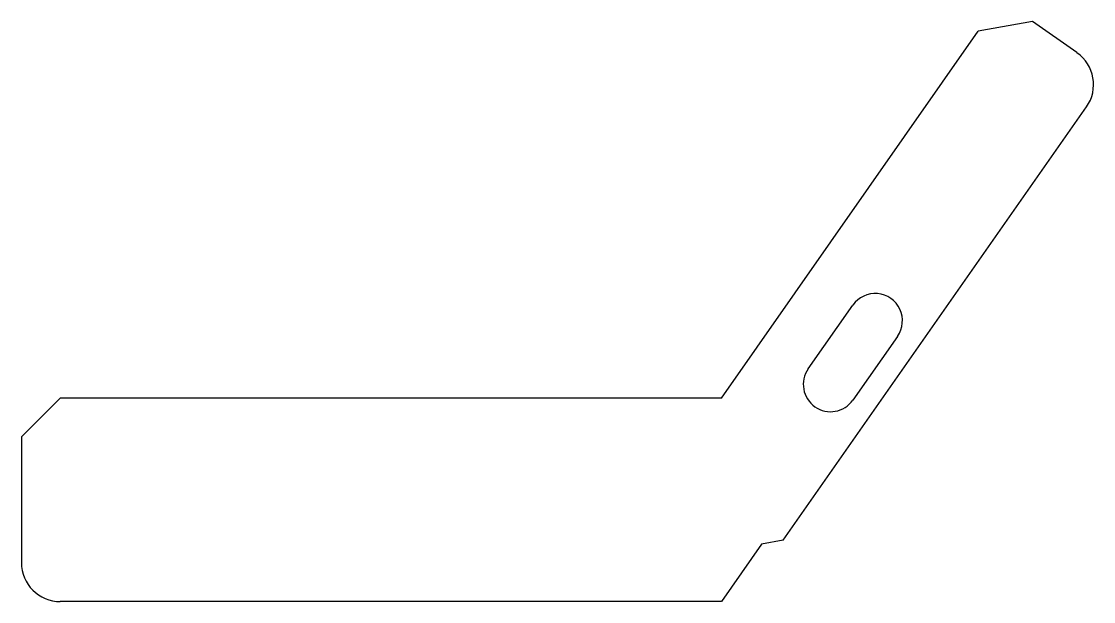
# Model space of a CAD drawing. Header units: millimetres. Extents: x 0 to 138, y 0 to 75.
import ezdxf

# ---------------------------------------------------------------- set-up
doc = ezdxf.new("R2010")
doc.units = ezdxf.units.MM

msp = doc.modelspace()

# ---------------------------------------------------------------- linework, layer by layer
at = {"color": 7, "linetype": 'Continuous', "lineweight": 25}
for p, q in [((129.99, 74.55), (123.03, 73.32)), ((135.73, 70.54), (129.99, 74.55)), ((90, 26.15), (123.03, 73.32)), ((97.95, 7.87), (136.95, 63.57)), ((101.17, 29.9), (106.91, 38.1)), ((112.64, 34.08), (106.91, 25.89)), ((5, 26.15), (0, 21.15)), ((90, 26.15), (5, 26.15)), ((0, 21.15), (0, 5)), ((95.17, 7.38), (90, 0)), ((97.95, 7.87), (95.17, 7.38)), ((90, 0), (5, 0))]:
    msp.add_line(p, q, dxfattribs=at)
for centre, radius, start, end in [((132.86, 66.44), 5, 325, 55), ((109.78, 36.09), 3.5, 325, 145), ((104.04, 27.9), 3.5, 145, 325), ((5, 5), 5, 180, 270)]:
    msp.add_arc(centre, radius, start, end, dxfattribs=at)

doc.saveas('drawing.dxf')
